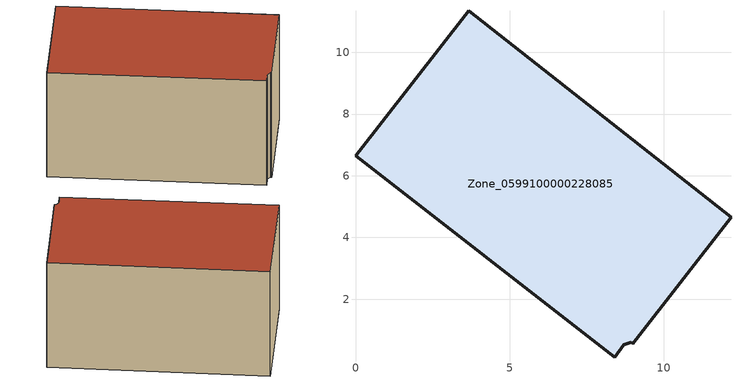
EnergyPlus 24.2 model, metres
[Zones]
Zone_0599100000228085
 floor ground (C_G): 8.93,0.6 8.7,0.52 8.4,0.12 0,6.65 3.67,11.34 12.17,4.65 8.99,0.56 z3.35
 wall outside (C_F): 12.17,4.65 3.67,11.34 0,6.65 8.4,0.12 8.7,0.52 8.93,0.6 8.99,0.56 12.17,4.65 z3.35:9.35
 roof outside (C_R): 8.7,0.52 8.93,0.6 8.99,0.56 12.17,4.65 3.67,11.34 0,6.65 8.4,0.12 z9.35
[BUILDING]
Pand.0599100000228085: North Axis=0; Terrain=City; Loads Convergence Tolerance Value=0.04; Temperature Convergence Tolerance Value=0.4; Solar Distribution=FullExterior; Maximum Number of Warmup Days=25; Minimum Number of Warmup Days=1
[Site:Location]
Rotterdam.The.Hague.AP_ZH_NLD Design_Conditions: Latitude=51.96; Longitude=4.45; Time Zone=1; Elevation=-4.5
[SITE:GROUNDTEMPERATURE:BUILDINGSURFACE]
18, 18, 18, 18, 18, 18, 18, 18, 18, 18, 18, 18
[MATERIAL] Thermal Absorptance=0.9; Solar Absorptance=0.7; Visible Absorptance=0.7
Name | Roughness | Thickness | Conductivity | Density | Specific Heat
G.TI.1946 | MediumSmooth | 0.15 | 1 | 540 | 1210
F.TI.1946 | Rough | 0.3 | 0.857143 | 1920 | 840
R.TI.1946 | MediumRough | 0.2 | 0.1 | 1500 | 1000
[CONSTRUCTION]
C_G: G.TI.1946
C_F: F.TI.1946
C_R: R.TI.1946
[ZONE]
Zone_0599100000228085: Type=1; Multiplier=1; Ceiling Height=Autocalculate; Volume=Autocalculate; Floor Area=autocalculate; Part of Total Floor Area=Yes
[ZONEINFILTRATION:DESIGNFLOWRATE]
Infil_Zone_0599100000228085: Zone or ZoneList or Space or SpaceList=Zone_0599100000228085; Schedule=AlwaysOn; Design Flow Rate Calculation Method=Flow/Area; Flow Rate per Floor Area=0.003; Constant Term Coefficient=1; Temperature Term Coefficient=0; Velocity Term Coefficient=0; Velocity Squared Term Coefficient=0
[HVACTEMPLATE:ZONE:IDEALLOADSAIRSYSTEM]
Zone_0599100000228085: Maximum Heating Supply Air Temperature=50; Minimum Cooling Supply Air Temperature=13; Maximum Heating Supply Air Humidity Ratio=0.0156; Minimum Cooling Supply Air Humidity Ratio=0.0077; Heating Limit=NoLimit; Cooling Limit=NoLimit; Dehumidification Control Type=ConstantSensibleHeatRatio; Cooling Sensible Heat Ratio=0.7; Dehumidification Setpoint=60; Humidification Control Type=None; Humidification Setpoint=30; Outdoor Air Method=None; Outdoor Air Flow Rate per Person=0.00944; Outdoor Air Flow Rate per Zone Floor Area=0; Outdoor Air Flow Rate per Zone=0; Demand Controlled Ventilation Type=None; Outdoor Air Economizer Type=NoEconomizer; Heat Recovery Type=None; Sensible Heat Recovery Effectiveness=0.7; Latent Heat Recovery Effectiveness=0.65
[ZONECONTROL:THERMOSTAT]
ThermostatControl_Zone_0599100000228085: Zone or ZoneList=Zone_0599100000228085; Control Type Schedule=DualSetpointControlType; Control 1=Thermostat_Zone_0599100000228085; Temperature Difference Between Cutout And Setpoint=0
[THERMOSTATSETPOINT:DUALSETPOINT]
Thermostat_Zone_0599100000228085: Heating Setpoint Temperature Schedule=HeatingSetpoint_Zone_0599100000228085; Cooling Setpoint Temperature Schedule=CoolingSetpoint_Zone_0599100000228085
[SCHEDULE:COMPACT]
HeatingSetpoint_Zone_0599100000228085: Through: 12/31, For: AllDays, Until: 24:00, 21
CoolingSetpoint_Zone_0599100000228085: Through: 12/31, For: AllDays, Until: 24:00, 24
DualSetpointControlType: Through: 12/31, For: AllDays, Until: 24:00, 4
AlwaysOn: Through: 12/31, For: AllDays, Until: 24:00, 1
